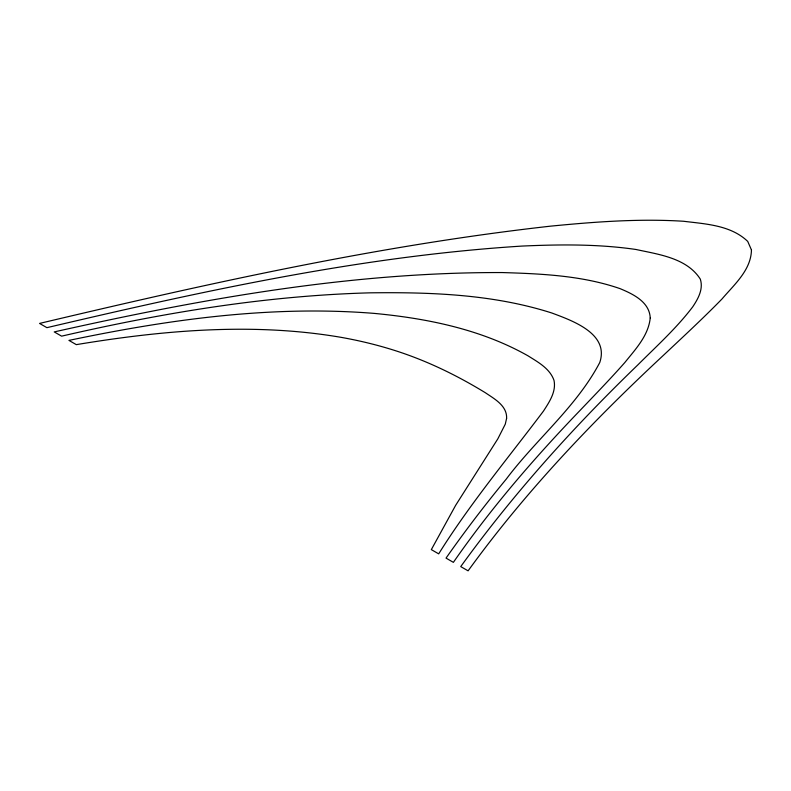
<?xml version="1.0" encoding="UTF-8"?>
<svg xmlns="http://www.w3.org/2000/svg" width="791" height="791" viewBox="0 0 791 791"><rect width="100%" height="100%" fill="white"/><g stroke="black" fill="none" stroke-linecap="round" stroke-linejoin="round"><path stroke-width="1.19" d="M751.45 249.936C751.084 270.186 734.147 284.651 721.985 298.988C703.159 318.279 683.355 336.57 663.728 355.03C592.548 421.227 525.194 491.992 468.094 570.835L460.738 566.593C513.221 493.96 573.317 427.16 637.754 364.987C656.619 346.122 676.592 328.127 692.758 306.799C698.137 298.701 703.555 289.081 700.302 279.104C686.766 257.925 658.626 254.435 636.033 249.491C598.253 243.974 559.949 244.379 521.912 246.08C361.2 256.215 203.287 290.959 46.896 327.662L39.55 323.42C208.231 283.485 377.96 245.526 550.437 226.167C594.644 221.856 639.148 218.464 683.572 221.262C705.621 224.001 730.785 225.138 747.722 241.403L751.45 249.936M650.232 318.002C648.422 335.661 635.499 349.236 624.88 362.466C610.266 379.037 594.872 394.877 579.635 410.865C534.044 458.296 490.934 508.257 453.381 562.352L446.035 558.11A2484.541 1434.439 0 0 1 506.25 479.119C536.08 439.312 576.471 406.861 599.776 362.496C609.436 333.713 572.546 320.75 551.91 313.028C493.317 294.282 431.006 292.067 369.961 292.838C265.944 295.676 162.837 312.821 61.599 336.155L54.243 331.913C201.29 298.968 351.095 272.045 502.275 272.559C541.884 273.765 582.324 275.575 620.095 288.656C633.067 294.044 649.53 301.905 650.232 318.002M506.616 418.271L505.291 424.144L497.846 438.817L455.636 505.35L431.332 549.616L438.689 553.858C470.032 503.699 507.951 458.246 543.466 411.102C549.28 402.036 556.33 391.782 554.026 380.431C549.903 368.527 538.048 362.14 528.002 355.821C481.155 329.333 427.308 318.407 374.232 313.394C271.817 305.118 169.047 319.406 68.946 340.397L76.302 344.639C163.164 330.252 252.576 322.392 339.942 337.144A284.018 163.974 0 0 1 402.016 352.865C431.253 362.851 459.047 376.635 485.367 392.741C494.355 398.852 507.14 405.694 506.616 418.271"/></g></svg>
